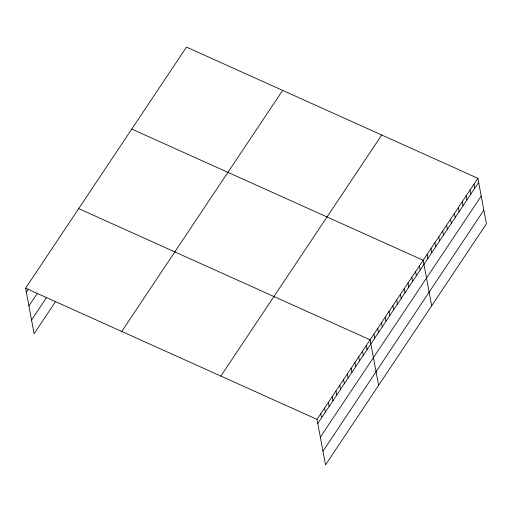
<?xml version="1.0" encoding="UTF-8"?>
<svg xmlns="http://www.w3.org/2000/svg" width="512" height="512" viewBox="0 0 512 512"><rect width="100%" height="100%" fill="white"/><g stroke="black" fill="none" stroke-linecap="round" stroke-linejoin="round"><path stroke-width="0.77" d="M55.61 301.498L34.118 333.702L25.6 288.173L186.464 47.098L477.882 178.298L486.4 223.827L325.536 464.902L317.018 419.379L477.882 178.298M26.368 292.275L28.474 289.114M28.928 305.946L37.35 293.318M31.558 320.032L46.726 297.299M121.766 331.469L282.63 90.394M220.851 376.083L381.715 135.002M317.786 423.475L478.65 182.4M320.346 437.146L481.203 196.07M322.976 451.232L483.84 210.157M131.77 129.062L423.187 260.262L431.706 305.792M78.682 208.621L370.099 339.821L378.624 385.35M25.6 288.173L317.018 419.379M473.971 184.154L474.739 188.25M470.067 190.01L470.835 194.106M466.157 195.866L466.925 199.962M462.253 201.715L463.021 205.818M458.349 207.571L459.117 211.674M454.438 213.427L455.206 217.523M450.534 219.283L451.302 223.379M446.624 225.139L447.392 229.235M442.72 230.989L443.488 235.091M438.816 236.845L439.578 240.947M434.906 242.701L435.674 246.797M431.002 248.557L431.77 252.653M427.091 254.413L427.859 258.509M419.392 265.946L420.16 270.048M415.603 271.629L416.371 275.731M411.814 277.312L412.576 281.414M408.019 282.995L408.787 287.091M404.23 288.678L404.992 292.774M400.435 294.362L401.203 298.458M396.646 300.045L397.414 304.141M392.851 305.728L393.619 309.824M389.062 311.411L389.83 315.507M385.267 317.088L386.035 321.19M381.478 322.771L382.246 326.874M377.683 328.454L378.451 332.557M373.894 334.138L374.662 338.24M366.31 345.504L367.078 349.6M362.522 351.187L363.283 355.283M358.726 356.87L359.494 360.966M354.938 362.554L355.699 366.65M351.142 368.237L351.91 372.333M347.354 373.92L348.122 378.016M343.558 379.597L344.326 383.699M339.77 385.28L340.538 389.382M335.974 390.963L336.742 395.066M332.186 396.646L332.954 400.749M328.39 402.33L329.158 406.426M324.602 408.013L325.37 412.109M320.806 413.696L321.574 417.792"/></g></svg>
